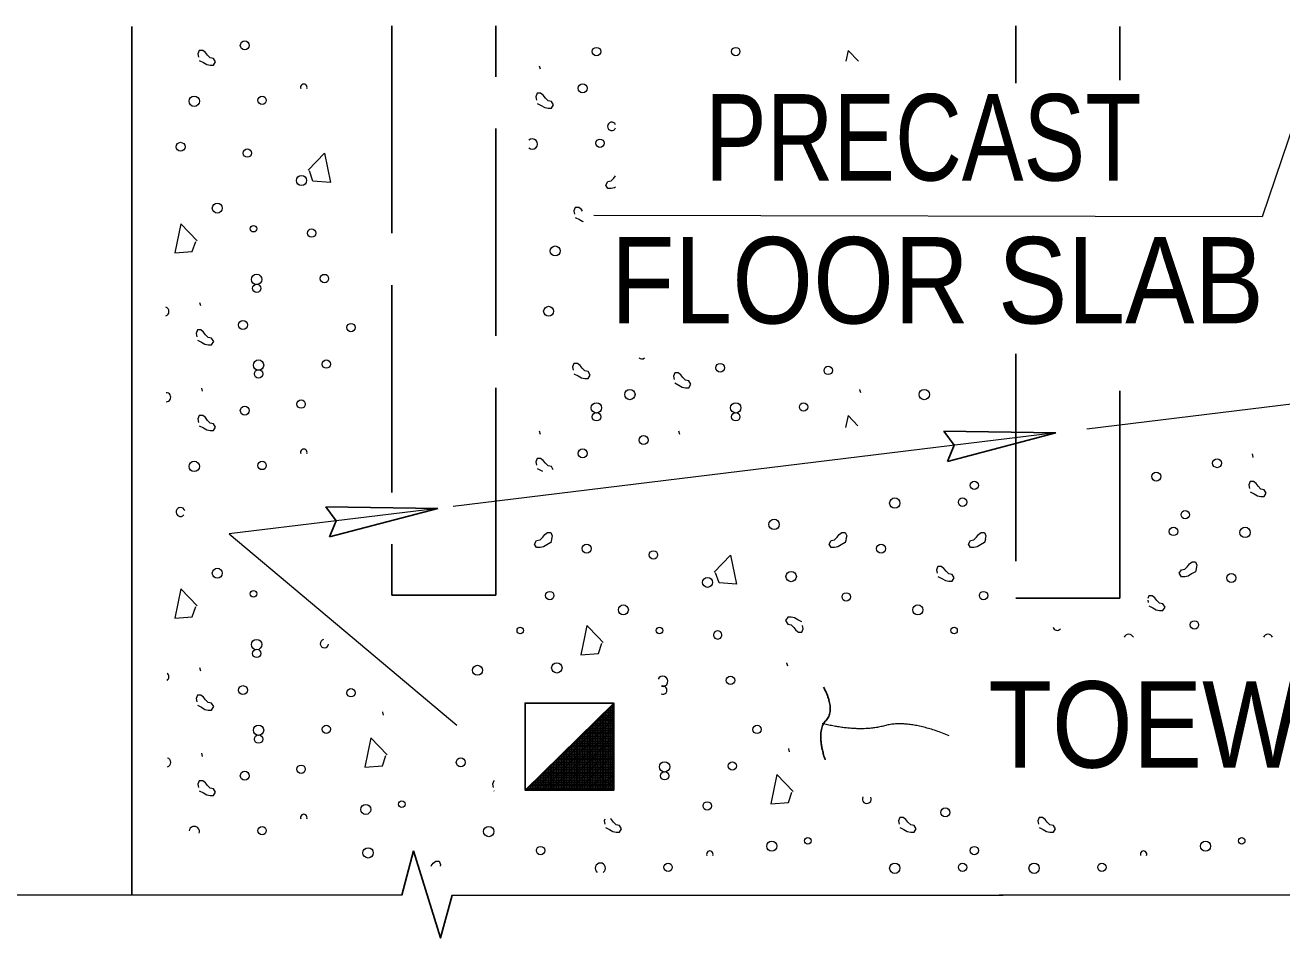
# Model space of a CAD drawing. Extents: x -750 to -381, y 157 to 431.
# Drawn here: x -646.08 to -627.17, y 308.86 to 322.6 of the extents above; entities that cross this region are included whole.
import ezdxf

# ---------------------------------------------------------------- set-up
doc = ezdxf.new("R2010")
doc.units = 0
doc.header["$LTSCALE"] = 0.52
doc.linetypes.add('LONG_DASHED', pattern=[7.5, 6, -1.5])
doc.layers.add('1', color=7, linetype='Continuous', lineweight=13)

msp = doc.modelspace()

# ---------------------------------------------------------------- linework, layer by layer
at = {"layer": '1', "linetype": 'LONG_DASHED', "lineweight": 25}
for p, q in [((-631.1717, 321.7223), (-631.1717, 322.5858)), ((-629.6063, 321.7693), (-629.6063, 322.5763))]:
    msp.add_line(p, q, dxfattribs=at)
at = {"layer": '1'}
for p, q in [((-630.5723, 316.4595), (-639.6387, 315.3523)), ((-629.1883, 313.9427), (-629.1816, 313.909)), ((-641.1567, 313.3847), (-639.585, 312.0645)), ((-637.3822, 313.3059), (-637.4579, 313.3847)), ((-637.401, 312.2091), (-637.2283, 312.2091)), ((-637.3984, 312.2116), (-637.3984, 311.0903)), ((-637.3762, 312.2335), (-637.2283, 312.2335)), ((-637.374, 312.2357), (-637.374, 311.0903)), ((-637.3513, 312.258), (-637.2283, 312.258)), ((-637.3495, 312.2597), (-637.3495, 311.0903)), ((-637.3265, 312.2824), (-637.2283, 312.2824)), ((-637.3251, 312.2839), (-637.3251, 311.0903)), ((-637.3017, 312.3069), (-637.2283, 312.3069)), ((-637.3006, 312.3079), (-637.3006, 311.0903)), ((-637.2769, 312.3313), (-637.2282, 312.3313)), ((-637.2762, 312.3321), (-637.2762, 311.0903)), ((-637.252, 312.3558), (-637.2282, 312.3558)), ((-637.2517, 312.3561), (-637.2517, 311.0903)), ((-637.5996, 312.0134), (-637.2287, 312.0134)), ((-637.5941, 312.0188), (-637.5941, 311.0903)), ((-637.5747, 312.0378), (-637.2287, 312.0378)), ((-637.5697, 312.0429), (-637.5697, 311.0903)), ((-637.5499, 312.0623), (-637.2286, 312.0623)), ((-637.5452, 312.0669), (-637.5452, 311.0903)), ((-637.5252, 312.0867), (-637.2286, 312.0867)), ((-637.5208, 312.0911), (-637.5208, 311.0903)), ((-637.5002, 312.1112), (-637.2285, 312.1112)), ((-637.4963, 312.1153), (-637.4963, 311.0903)), ((-637.4755, 312.1357), (-637.2285, 312.1357)), ((-637.4718, 312.1393), (-637.4718, 311.0903)), ((-637.4506, 312.1602), (-637.2284, 312.1602)), ((-637.4473, 312.1634), (-637.4473, 311.0903)), ((-637.4258, 312.1846), (-637.2284, 312.1846)), ((-637.4229, 312.1874), (-637.4229, 311.0903)), ((-637.7898, 311.8261), (-637.7898, 311.0903)), ((-637.7733, 311.8422), (-637.2291, 311.8422)), ((-637.7653, 311.8501), (-637.7653, 311.0903)), ((-637.7485, 311.8667), (-637.229, 311.8667)), ((-637.7408, 311.8743), (-637.7408, 311.0903)), ((-637.7237, 311.8911), (-637.2289, 311.8911)), ((-637.7164, 311.8982), (-637.7164, 311.0903)), ((-637.6988, 311.9156), (-637.2289, 311.9156)), ((-637.6919, 311.9224), (-637.6919, 311.0903)), ((-637.6741, 311.94), (-637.2288, 311.94)), ((-637.6675, 311.9465), (-637.6675, 311.0903)), ((-637.6492, 311.9645), (-637.2288, 311.9645)), ((-637.643, 311.9706), (-637.643, 311.0903)), ((-637.6244, 311.9889), (-637.2287, 311.9889)), ((-637.6186, 311.9948), (-637.6186, 311.0903)), ((-637.9854, 311.6332), (-637.9854, 311.0903)), ((-637.972, 311.6465), (-637.2294, 311.6465)), ((-637.9609, 311.6573), (-637.9609, 311.0903)), ((-637.9471, 311.671), (-637.2293, 311.671)), ((-637.9365, 311.6814), (-637.9365, 311.0903)), ((-637.9223, 311.6954), (-637.2293, 311.6954)), ((-637.9121, 311.7056), (-637.9121, 311.0903)), ((-637.8974, 311.7199), (-637.2292, 311.7199)), ((-637.8876, 311.7296), (-637.8876, 311.0903)), ((-637.8727, 311.7443), (-637.2292, 311.7443)), ((-637.8632, 311.7537), (-637.8632, 311.0903)), ((-637.8478, 311.7688), (-637.2292, 311.7688)), ((-637.8387, 311.7778), (-637.8387, 311.0903)), ((-637.823, 311.7933), (-637.2292, 311.7933)), ((-637.8143, 311.8019), (-637.8143, 311.0903)), ((-637.7982, 311.8177), (-637.2291, 311.8177)), ((-638.1706, 311.4508), (-637.2298, 311.4508)), ((-638.1566, 311.4646), (-638.1566, 311.0903)), ((-638.1457, 311.4753), (-637.2297, 311.4753)), ((-638.1322, 311.4887), (-638.1322, 311.0903)), ((-638.1209, 311.4998), (-637.2297, 311.4998)), ((-638.1077, 311.5127), (-638.1077, 311.0903)), ((-638.0961, 311.5242), (-637.2297, 311.5242)), ((-638.0833, 311.5369), (-638.0833, 311.0903)), ((-638.0712, 311.5487), (-637.2296, 311.5487)), ((-638.0588, 311.5609), (-638.0588, 311.0903)), ((-638.0464, 311.5732), (-637.2296, 311.5732)), ((-638.0343, 311.5851), (-638.0343, 311.0903)), ((-638.0216, 311.5976), (-637.2295, 311.5976)), ((-638.0098, 311.6092), (-638.0098, 311.0903)), ((-637.9968, 311.6221), (-637.2295, 311.6221)), ((-638.3692, 311.2552), (-637.2302, 311.2552)), ((-638.3523, 311.2718), (-638.3523, 311.0903)), ((-638.3442, 311.2797), (-637.2302, 311.2797)), ((-638.3278, 311.2959), (-638.3278, 311.0903)), ((-638.3195, 311.3041), (-637.2301, 311.3041)), ((-638.3033, 311.32), (-638.3033, 311.0903)), ((-638.2947, 311.3286), (-637.23, 311.3286)), ((-638.2789, 311.3441), (-638.2789, 311.0903)), ((-638.2698, 311.353), (-637.23, 311.353)), ((-638.2544, 311.3682), (-638.2544, 311.0903)), ((-638.245, 311.3775), (-637.2299, 311.3775)), ((-638.23, 311.3922), (-638.23, 311.0903)), ((-638.2202, 311.4019), (-637.2299, 311.4019)), ((-638.2055, 311.4164), (-638.2055, 311.0903)), ((-638.1953, 311.4264), (-637.2298, 311.4264)), ((-638.1811, 311.4405), (-638.1811, 311.0903)), ((-639.0271, 311.0736), (-639.0207, 311.0704)), ((-638.5235, 311.1032), (-638.5235, 311.0903)), ((-638.5181, 311.1085), (-637.2305, 311.1085)), ((-638.499, 311.1273), (-638.499, 311.0903)), ((-638.4932, 311.1329), (-637.2304, 311.1329)), ((-638.4746, 311.1513), (-638.4746, 311.0903)), ((-638.4684, 311.1574), (-637.2303, 311.1574)), ((-638.4501, 311.1754), (-638.4501, 311.0903)), ((-638.4436, 311.1818), (-637.2303, 311.1818)), ((-638.4257, 311.1995), (-638.4257, 311.0903)), ((-638.4188, 311.2063), (-637.2302, 311.2063)), ((-638.4012, 311.2237), (-638.4012, 311.0903)), ((-638.3939, 311.2308), (-637.2302, 311.2308)), ((-638.3768, 311.2477), (-638.3768, 311.0903)), ((-640.4102, 309.5066), (-646.7649, 309.5066)), ((-639.6558, 309.5066), (-631.3616, 309.5066)), ((-625.7887, 309.5066), (-631.4237, 309.5066))]:
    msp.add_line(p, q, dxfattribs=at)
at = {"layer": '1', "lineweight": 25}
for p, q in [((-630.5723, 316.4595), (-632.2539, 316.4848)), ((-630.5723, 316.4595), (-632.1983, 316.0303)), ((-639.8713, 315.3239), (-641.5528, 315.3492)), ((-639.8713, 315.3239), (-641.4973, 314.8947)), ((-638.4348, 311.0788), (-637.2259, 312.2877)), ((-638.3006, 311.0838), (-637.2266, 312.1577)), ((-638.1663, 311.0838), (-637.2266, 312.0235)), ((-638.0172, 311.0888), (-637.2266, 311.8793)), ((-637.8828, 311.0888), (-637.2266, 311.745)), ((-637.7487, 311.0888), (-637.2266, 311.6108)), ((-637.5995, 311.0937), (-637.2266, 311.4666)), ((-637.4752, 311.0888), (-637.2266, 311.3373)), ((-637.3808, 311.0888), (-637.2266, 311.2429)), ((-637.2663, 311.0888), (-637.2266, 311.1285)), ((-640.4102, 309.5066), (-640.2327, 310.1716))]:
    msp.add_line(p, q, dxfattribs=at)
at = {"layer": '1'}
for points in [[(-625.5075, 325.4858), (-627.4649, 319.7116), (-637.5218, 319.7311)], [(-643.4578, 322.0635), (-643.3968, 322.033), (-643.3459, 322.0025), (-643.2951, 321.9923), (-643.2442, 321.9923), (-643.2137, 322.0431), (-643.2442, 322.0939), (-643.2951, 322.1042), (-643.3357, 322.1448), (-643.3663, 322.1856), (-643.4069, 322.2161), (-643.4578, 322.2161), (-643.4782, 322.1653), (-643.4681, 322.1143)], [(-633.5416, 322.0553), (-633.6953, 322.2153), (-633.7293, 322.0529)], [(-638.3423, 321.9864), (-638.33, 321.9387), (-638.3286, 321.9373)], [(-638.3732, 321.4187), (-638.3122, 321.3882), (-638.2614, 321.3577), (-638.2105, 321.3474), (-638.1597, 321.3474), (-638.1292, 321.3983), (-638.1597, 321.4492), (-638.2105, 321.4594), (-638.2511, 321.5001), (-638.2817, 321.5408), (-638.3223, 321.5713), (-638.3732, 321.5713), (-638.3936, 321.5204), (-638.3835, 321.4696)], [(-641.8193, 320.4137), (-641.5751, 320.6679), (-641.4836, 320.2305), (-641.748, 320.2508), (-641.7989, 320.4034)], [(-637.1941, 320.1594), (-637.2096, 320.1502), (-637.2604, 320.1399), (-637.3112, 320.1399), (-637.3417, 320.1907), (-637.3112, 320.2417), (-637.2604, 320.2519), (-637.2198, 320.2925), (-637.1941, 320.3268)], [(-637.6898, 319.7972), (-637.7092, 319.8232), (-637.7499, 319.8537), (-637.8007, 319.8537), (-637.8212, 319.8028), (-637.811, 319.752)], [(-643.492, 319.3528), (-643.7362, 319.6069), (-643.8277, 319.1695), (-643.5632, 319.1898), (-643.5124, 319.3425)], [(-637.8007, 319.7011), (-637.7397, 319.6707), (-637.6889, 319.6402), (-637.6858, 319.6395)], [(-643.4548, 318.4247), (-643.4426, 318.3769), (-643.4412, 318.3756)], [(-643.4858, 317.8569), (-643.4248, 317.8264), (-643.374, 317.796), (-643.3231, 317.7857), (-643.2722, 317.7857), (-643.2418, 317.8366), (-643.2722, 317.8874), (-643.3231, 317.8977), (-643.3637, 317.9383), (-643.3943, 317.9791), (-643.4349, 318.0096), (-643.4858, 318.0096), (-643.5062, 317.9587), (-643.4961, 317.9078)], [(-637.8205, 317.3519), (-637.7595, 317.3214), (-637.7087, 317.2909), (-637.6577, 317.2807), (-637.6069, 317.2807), (-637.5764, 317.3315), (-637.6069, 317.3824), (-637.6577, 317.3927), (-637.6983, 317.4332), (-637.729, 317.474), (-637.7696, 317.5045), (-637.8205, 317.5045), (-637.8408, 317.4537), (-637.8307, 317.4027)], [(-621.1834, 317.6062), (-621.6054, 317.5547), (-630.1016, 316.5171)], [(-636.3051, 317.2122), (-636.2441, 317.1817), (-636.1933, 317.1512), (-636.1424, 317.1409), (-636.0915, 317.1409), (-636.061, 317.1918), (-636.0915, 317.2427), (-636.1424, 317.2529), (-636.183, 317.2935), (-636.2137, 317.3342), (-636.2542, 317.3648), (-636.3051, 317.3648), (-636.3255, 317.3139), (-636.3154, 317.263)], [(-643.4268, 317.1362), (-643.4146, 317.0885), (-643.4131, 317.0872)], [(-633.5058, 317.0633), (-633.5181, 317.1111), (-633.5196, 317.1123)], [(-643.4578, 316.5685), (-643.3968, 316.538), (-643.3459, 316.5075), (-643.2951, 316.4973), (-643.2442, 316.4973), (-643.2137, 316.5482), (-643.2442, 316.599), (-643.2951, 316.6092), (-643.3357, 316.6499), (-643.3663, 316.6907), (-643.4069, 316.7212), (-643.4578, 316.7212), (-643.4782, 316.6703), (-643.4681, 316.6194)], [(-633.5487, 316.5677), (-633.6953, 316.7204), (-633.7328, 316.5412)], [(-638.3423, 316.4915), (-638.33, 316.4437), (-638.3286, 316.4424)], [(-636.2461, 316.4915), (-636.2338, 316.4437), (-636.2324, 316.4424)], [(-638.1315, 315.9072), (-638.1597, 315.9543), (-638.2105, 315.9645), (-638.2511, 316.0051), (-638.2817, 316.0458), (-638.3223, 316.0763), (-638.3732, 316.0763), (-638.3936, 316.0255), (-638.3835, 315.9746)], [(-627.6167, 316.1434), (-627.6044, 316.0957), (-627.603, 316.0943)], [(-638.3732, 315.9237), (-638.3122, 315.8932), (-638.296, 315.8836)], [(-627.6477, 315.5757), (-627.5867, 315.5453), (-627.5358, 315.5147), (-627.4849, 315.5044), (-627.4341, 315.5044), (-627.4036, 315.5553), (-627.4341, 315.6062), (-627.4849, 315.6165), (-627.5255, 315.6571), (-627.5562, 315.6978), (-627.5967, 315.7283), (-627.6477, 315.7283), (-627.668, 315.6774), (-627.6579, 315.6266)], [(-639.8713, 315.3239), (-643.0091, 314.9407), (-641.1567, 313.3847)], [(-638.1685, 314.8091), (-638.2295, 314.7786), (-638.2803, 314.7481), (-638.3312, 314.7378), (-638.3821, 314.7378), (-638.4126, 314.7887), (-638.3821, 314.8395), (-638.3312, 314.8498), (-638.2907, 314.8904), (-638.26, 314.9312), (-638.2194, 314.9617), (-638.1685, 314.9617), (-638.1482, 314.9108), (-638.1582, 314.8599)], [(-638.1574, 314.858), (-638.1697, 314.8102), (-638.1712, 314.8089)], [(-633.7378, 314.8091), (-633.7987, 314.7786), (-633.8497, 314.7481), (-633.9005, 314.7378), (-633.9514, 314.7378), (-633.9819, 314.7887), (-633.9514, 314.8395), (-633.9005, 314.8498), (-633.8599, 314.8904), (-633.8293, 314.9312), (-633.7887, 314.9617), (-633.7378, 314.9617), (-633.7174, 314.9108), (-633.7275, 314.8599)], [(-633.7267, 314.858), (-633.7389, 314.8102), (-633.7404, 314.8089)], [(-631.6417, 314.8091), (-631.7026, 314.7786), (-631.7535, 314.7481), (-631.8043, 314.7378), (-631.8552, 314.7378), (-631.8858, 314.7887), (-631.8552, 314.8395), (-631.8043, 314.8498), (-631.7637, 314.8904), (-631.7331, 314.9312), (-631.6925, 314.9617), (-631.6417, 314.9617), (-631.6213, 314.9108), (-631.6313, 314.8599)], [(-631.6306, 314.858), (-631.6427, 314.8102), (-631.6442, 314.8089)], [(-635.7094, 314.3668), (-635.4652, 314.6211), (-635.3737, 314.1836), (-635.6382, 314.204), (-635.689, 314.3566)], [(-628.4683, 314.3682), (-628.5292, 314.3377), (-628.5801, 314.3072), (-628.631, 314.2969), (-628.6818, 314.2969), (-628.7123, 314.3477), (-628.6818, 314.3987), (-628.631, 314.4089), (-628.5904, 314.4495), (-628.5598, 314.4903), (-628.5192, 314.5207), (-628.4683, 314.5207), (-628.4479, 314.4699), (-628.458, 314.419)], [(-632.3447, 314.299), (-632.2837, 314.2685), (-632.2328, 314.2381), (-632.182, 314.2278), (-632.1311, 314.2278), (-632.1006, 314.2787), (-632.1311, 314.3295), (-632.182, 314.3397), (-632.2226, 314.3804), (-632.2532, 314.4212), (-632.2938, 314.4517), (-632.3447, 314.4517), (-632.3651, 314.4008), (-632.355, 314.3499)], [(-628.4572, 314.4171), (-628.4694, 314.3693), (-628.4709, 314.368)], [(-643.492, 313.8578), (-643.7362, 314.112), (-643.8277, 313.6746), (-643.5632, 313.6949), (-643.5124, 313.8475)], [(-629.1713, 313.8582), (-629.1103, 313.8277), (-629.0595, 313.7972), (-629.0086, 313.7869), (-628.9578, 313.7869), (-628.9272, 313.8377), (-628.9578, 313.8887), (-629.0086, 313.8989), (-629.0493, 313.9395), (-629.0798, 313.9803), (-629.1205, 314.0107), (-629.1713, 314.0107), (-629.1876, 313.9702)], [(-637.4579, 313.3847), (-637.6264, 313.5601), (-637.6631, 313.3847)], [(-634.3915, 313.6153), (-634.4524, 313.6458), (-634.5033, 313.6763), (-634.5542, 313.6866), (-634.6051, 313.6866), (-634.6356, 313.6357), (-634.6051, 313.5848), (-634.5542, 313.5746), (-634.5136, 313.534), (-634.4829, 313.4932), (-634.4423, 313.4627), (-634.3915, 313.4627), (-634.3711, 313.5136), (-634.3812, 313.5645)], [(-637.6631, 313.3847), (-637.7178, 313.1226), (-637.4534, 313.143), (-637.4025, 313.2956)], [(-634.6047, 312.9496), (-634.617, 312.9974), (-634.6184, 312.9987)], [(-643.4548, 312.9298), (-643.4426, 312.882), (-643.4412, 312.8807)], [(-643.4858, 312.362), (-643.4248, 312.3315), (-643.374, 312.301), (-643.3231, 312.2908), (-643.2722, 312.2908), (-643.2418, 312.3416), (-643.2722, 312.3925), (-643.3231, 312.4027), (-643.3637, 312.4433), (-643.3943, 312.4841), (-643.4349, 312.5146), (-643.4858, 312.5146), (-643.5062, 312.4638), (-643.4961, 312.4128)], [(-640.6866, 312.2132), (-640.6988, 312.2609), (-640.7002, 312.2622)], [(-640.6318, 311.616), (-640.8761, 311.8702), (-640.9675, 311.4327), (-640.7031, 311.4532), (-640.6522, 311.6058)], [(-643.4268, 311.6413), (-643.4146, 311.5935), (-643.4131, 311.5922)], [(-634.5767, 311.6612), (-634.5889, 311.709), (-634.5904, 311.7102)], [(-634.5219, 311.0641), (-634.7662, 311.3183), (-634.8577, 310.8808), (-634.5932, 310.9013), (-634.5422, 311.0538)], [(-643.4578, 311.0736), (-643.3968, 311.0431), (-643.3459, 311.0126), (-643.2951, 311.0023), (-643.2442, 311.0023), (-643.2137, 311.0532), (-643.2442, 311.1041), (-643.2951, 311.1143), (-643.3357, 311.1549), (-643.3663, 311.1957), (-643.4069, 311.2262), (-643.4578, 311.2262), (-643.4782, 311.1753), (-643.4681, 311.1244)], [(-639.0207, 311.2262), (-639.0271, 311.2262), (-639.0474, 311.1753), (-639.0373, 311.1244)], [(-637.3575, 310.6502), (-637.3682, 310.6234), (-637.3582, 310.5725)], [(-637.3479, 310.5217), (-637.2869, 310.4912), (-637.236, 310.4607), (-637.1852, 310.4504), (-637.1343, 310.4504), (-637.1038, 310.5012), (-637.1343, 310.5522), (-637.1852, 310.5624), (-637.2257, 310.603), (-637.2564, 310.6438), (-637.2691, 310.6533)], [(-632.9172, 310.5217), (-632.8562, 310.4912), (-632.8053, 310.4607), (-632.7544, 310.4504), (-632.7036, 310.4504), (-632.6731, 310.5012), (-632.7036, 310.5522), (-632.7544, 310.5624), (-632.7951, 310.603), (-632.8257, 310.6438), (-632.8663, 310.6742), (-632.9172, 310.6742), (-632.9376, 310.6234), (-632.9274, 310.5725)], [(-630.821, 310.5217), (-630.76, 310.4912), (-630.7092, 310.4607), (-630.6582, 310.4504), (-630.6074, 310.4504), (-630.5769, 310.5012), (-630.6074, 310.5522), (-630.6582, 310.5624), (-630.6988, 310.603), (-630.7295, 310.6438), (-630.7702, 310.6742), (-630.821, 310.6742), (-630.8414, 310.6234), (-630.8312, 310.5725)], [(-639.9723, 309.9449), (-639.9698, 309.9474), (-639.9392, 309.9882), (-639.8986, 310.0187), (-639.8477, 310.0187), (-639.8273, 309.9677), (-639.8325, 309.9415)]]:
    msp.add_lwpolyline(points, dxfattribs=at)
at = {"layer": '1', "lineweight": 25}
for points in [[(-644.4757, 309.5066), (-644.4757, 313.3847), (-644.4757, 322.5763)], [(-632.1983, 316.0303), (-632.0985, 316.2756), (-632.2539, 316.4848)], [(-641.4973, 314.8947), (-641.3975, 315.1399), (-641.5528, 315.3492)], [(-638.5553, 311.0838), (-638.5553, 312.3939), (-637.2222, 312.3947), (-637.2222, 311.0838), (-638.5527, 311.0838), (-637.2222, 312.3947)], [(-639.6558, 309.5066), (-639.8278, 308.862), (-640.2327, 310.1716)]]:
    msp.add_lwpolyline(points, dxfattribs=at)
at = {"layer": '1', "linetype": 'LONG_DASHED', "lineweight": 25}
for points in [[(-640.5633, 322.5858), (-640.5633, 314.0213), (-638.998, 314.0213), (-638.998, 322.5858)], [(-631.1717, 317.6527), (-631.1717, 313.9744), (-629.6063, 313.9744), (-629.6063, 317.5432)]]:
    msp.add_lwpolyline(points, dxfattribs=at)
at = {"layer": '1'}
msp.add_lwpolyline([(-638.5364, 311.0903), (-637.2305, 311.0903), (-637.2281, 312.3794)], close=True, dxfattribs=at)
for centre, radius in [((-642.7735, 322.2916), 0.0673), ((-637.4817, 322.1987), 0.0628), ((-635.3855, 322.1987), 0.0628), ((-637.6889, 321.6468), 0.0673), ((-643.5336, 321.4517), 0.078), ((-642.5137, 321.4654), 0.0628), ((-643.74, 320.7662), 0.0673), ((-642.7355, 320.6718), 0.0628), ((-637.4292, 320.8206), 0.0628), ((-641.9205, 320.2588), 0.0753), ((-643.1874, 319.8435), 0.0753), ((-642.6424, 319.5341), 0.0489), ((-641.7681, 319.4675), 0.0628), ((-638.1029, 319.1988), 0.0753), ((-642.5951, 318.7705), 0.078), ((-641.5752, 318.7842), 0.0628), ((-642.5943, 318.637), 0.0628), ((-638.2015, 318.2907), 0.0753), ((-642.8015, 318.085), 0.0673), ((-641.1759, 318.0461), 0.0628), ((-642.567, 317.4821), 0.078), ((-641.5472, 317.4958), 0.0628), ((-635.6208, 317.4403), 0.0673), ((-642.5662, 317.3486), 0.0628), ((-633.9952, 317.4013), 0.0628), ((-636.9798, 317.0383), 0.078), ((-632.5491, 317.0383), 0.078), ((-641.9261, 316.8945), 0.0628), ((-642.7735, 316.7966), 0.0673), ((-637.4825, 316.8373), 0.078), ((-637.4817, 316.7038), 0.0628), ((-635.3863, 316.8373), 0.078), ((-635.3855, 316.7038), 0.0628), ((-634.3664, 316.851), 0.0628), ((-636.7734, 316.3529), 0.0673), ((-637.6889, 316.1518), 0.0673), ((-643.5336, 315.9568), 0.078), ((-642.5137, 315.9705), 0.0628), ((-628.144, 316.0049), 0.0673), ((-629.0595, 315.8038), 0.0673), ((-631.7965, 315.6713), 0.0628), ((-632.993, 315.4048), 0.078), ((-631.9731, 315.4185), 0.0628), ((-628.6232, 315.2304), 0.0628), ((-634.8095, 315.0839), 0.078), ((-628.7997, 314.9776), 0.0628), ((-627.7235, 314.9639), 0.078), ((-637.6301, 314.7194), 0.0673), ((-636.6256, 314.625), 0.0628), ((-633.1994, 314.7194), 0.0673), ((-643.1874, 314.3486), 0.0753), ((-635.8107, 314.212), 0.0753), ((-634.5527, 314.2994), 0.078), ((-627.9299, 314.2785), 0.0673), ((-642.6424, 314.0391), 0.0489), ((-638.1852, 314.013), 0.0628), ((-633.7235, 313.9931), 0.0628), ((-631.6583, 314.013), 0.0628), ((-637.0776, 313.7967), 0.0753), ((-632.6468, 313.7967), 0.0753), ((-638.6286, 313.4872), 0.0489), ((-636.5325, 313.4872), 0.0489), ((-632.1018, 313.4872), 0.0489), ((-628.4849, 313.5721), 0.0628), ((-642.5951, 313.2756), 0.078), ((-642.5943, 313.142), 0.0628), ((-639.2724, 312.8886), 0.0753), ((-638.0787, 312.9247), 0.078), ((-635.4653, 312.7373), 0.0628), ((-642.8015, 312.5901), 0.0673), ((-641.1759, 312.5511), 0.0628), ((-642.567, 311.9871), 0.078), ((-641.5472, 312.0008), 0.0628), ((-635.066, 311.9992), 0.0628), ((-642.5662, 311.8536), 0.0628), ((-641.9261, 311.3995), 0.0628), ((-639.5234, 311.5027), 0.0673), ((-636.4571, 311.4352), 0.078), ((-635.4373, 311.4489), 0.0628), ((-642.7735, 311.3017), 0.0673), ((-636.4563, 311.3017), 0.0628), ((-640.4107, 310.8733), 0.0489), ((-635.8162, 310.8476), 0.0628), ((-640.954, 310.7943), 0.0753), ((-632.2328, 310.7498), 0.0673), ((-642.5137, 310.4755), 0.0628), ((-639.1029, 310.4618), 0.078), ((-634.8441, 310.2423), 0.0753), ((-634.3008, 310.3214), 0.0489), ((-628.3172, 310.2423), 0.0753), ((-627.7739, 310.3214), 0.0489), ((-640.9194, 310.1409), 0.078), ((-638.3234, 310.1763), 0.0628), ((-631.7965, 310.1763), 0.0628), ((-636.4038, 309.9236), 0.0628), ((-632.993, 309.9099), 0.078), ((-631.9731, 309.9236), 0.0628), ((-630.8968, 309.9099), 0.078), ((-629.8769, 309.9236), 0.0628)]:
    msp.add_circle(centre, radius, dxfattribs=at)
for centre, radius, start, end in [((-641.8861, 321.6622), 0.0489, 337.44276, 202.55724), ((-637.2526, 321.0733), 0.0628, 21.31182, 338.68818), ((-638.449, 320.8069), 0.078, 228.17574, 129.98674), ((-643.9821, 318.2861), 0.0673, 287.34388, 73.07862), ((-636.8014, 317.6413), 0.0673, 229.84808, 307.76378), ((-643.9541, 316.9977), 0.0673, 267.25824, 93.16425), ((-641.8861, 316.1673), 0.0489, 337.44276, 202.55724), ((-643.74, 315.2713), 0.0673, 16.62272, 318.32774), ((-630.5501, 313.5523), 0.0628, 194.41589, 321.39387), ((-641.5752, 313.2893), 0.0628, 101.41699, 355.09819), ((-635.6582, 313.4207), 0.0628, 325.12523, 214.87477), ((-635.6582, 313.4207), 0.0628, 214.87477, 325.12523), ((-629.4735, 313.3558), 0.0753, 22.61151, 157.38849), ((-627.3773, 313.3558), 0.0753, 22.61151, 157.38849), ((-643.9821, 312.7911), 0.0673, 306.76714, 53.65536), ((-636.4852, 312.7236), 0.078, 255.70811, 155.34829), ((-636.4844, 312.5901), 0.0628, 247.95231, 108.57914), ((-643.9541, 311.5027), 0.0673, 284.65948, 75.76302), ((-633.4135, 310.9508), 0.0673, 151.07704, 27.41452), ((-641.8861, 310.6723), 0.0489, 337.44276, 202.55724), ((-643.5336, 310.4618), 0.078, 340.91051, 171.74912), ((-635.7763, 310.1204), 0.0489, 337.44276, 202.55724), ((-629.2494, 310.1204), 0.0489, 337.44276, 202.55724), ((-637.4237, 309.9099), 0.078, 305.04953, 233.51839)]:
    msp.add_arc(centre, radius, start, end, dxfattribs=at)
at = {"layer": '1', "lineweight": 25}
msp.add_open_spline([(-634.0648, 312.6331), (-633.8827, 312.2916), (-634.1786, 311.9728), (-634.042, 311.5403)], degree=2, dxfattribs=at)
at = {"layer": '1'}
msp.add_open_spline([(-632.1752, 311.9046), (-632.7898, 312.155), (-633.5183, 311.9502), (-634.0876, 312.0867)], degree=2, dxfattribs=at)

# ---------------------------------------------------------------- texts
for s, width, p in [('PRECAST', 0.8, (-635.8485, 320.2589)), ('FLOOR SLAB', 0.9, (-637.2652, 318.1075)), ('TOEWALL', 0.9, (-631.585, 311.4236))]:
    msp.add_text(s, height=1.3, dxfattribs=dict(at, width=width)).set_placement(p)

doc.saveas('drawing.dxf')
